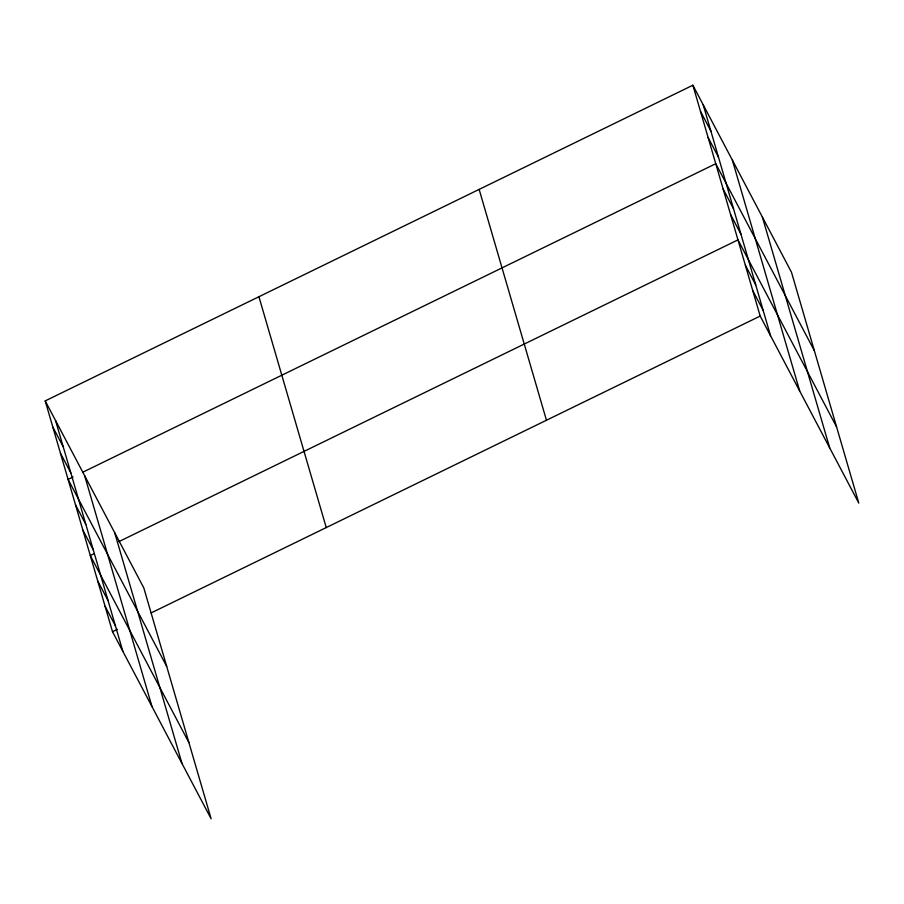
<?xml version="1.0" encoding="UTF-8"?>
<svg xmlns="http://www.w3.org/2000/svg" width="904" height="904" viewBox="0 0 904 904"><rect width="100%" height="100%" fill="white"/><g stroke="black" fill="none" stroke-linecap="round" stroke-linejoin="round"><path stroke-width="1.36" d="M45.2 400.901L143.815 587.928L211.129 818.775L112.514 631.738L45.2 400.901L692.871 85.225L791.486 272.262L858.8 503.099L760.185 316.072L692.871 85.225M73.055 476.962L68.082 479.38L166.698 666.417M82.998 472.114L715.765 163.714L814.368 350.741M94.027 553.745L90.298 555.564L188.913 742.602M118.876 541.632L737.969 239.888L836.584 426.925M112.514 631.738L117.486 629.32M151.036 612.968L760.185 316.072M700.498 111.384L710.872 131.046M708.126 137.544L718.499 157.206M723.166 189.105L733.528 208.756M730.568 214.497L740.93 234.147M745.382 265.279L755.744 284.941M752.783 290.67L763.145 310.332M52.827 427.061L63.19 446.723M60.455 453.22L70.817 472.882M75.495 504.782L85.857 524.433M82.897 530.173L93.259 549.824M97.7 580.956L108.073 600.618M105.113 606.347L115.475 626.009M762.366 217.028L829.68 447.864M732.364 160.11L799.678 390.957M703.233 104.875L770.547 335.723M479.143 189.399L546.457 420.236M258.928 296.727L326.242 527.574M114.695 532.693L182.009 763.541M84.682 475.786L151.996 706.634M55.562 420.552L122.876 651.4"/></g></svg>
